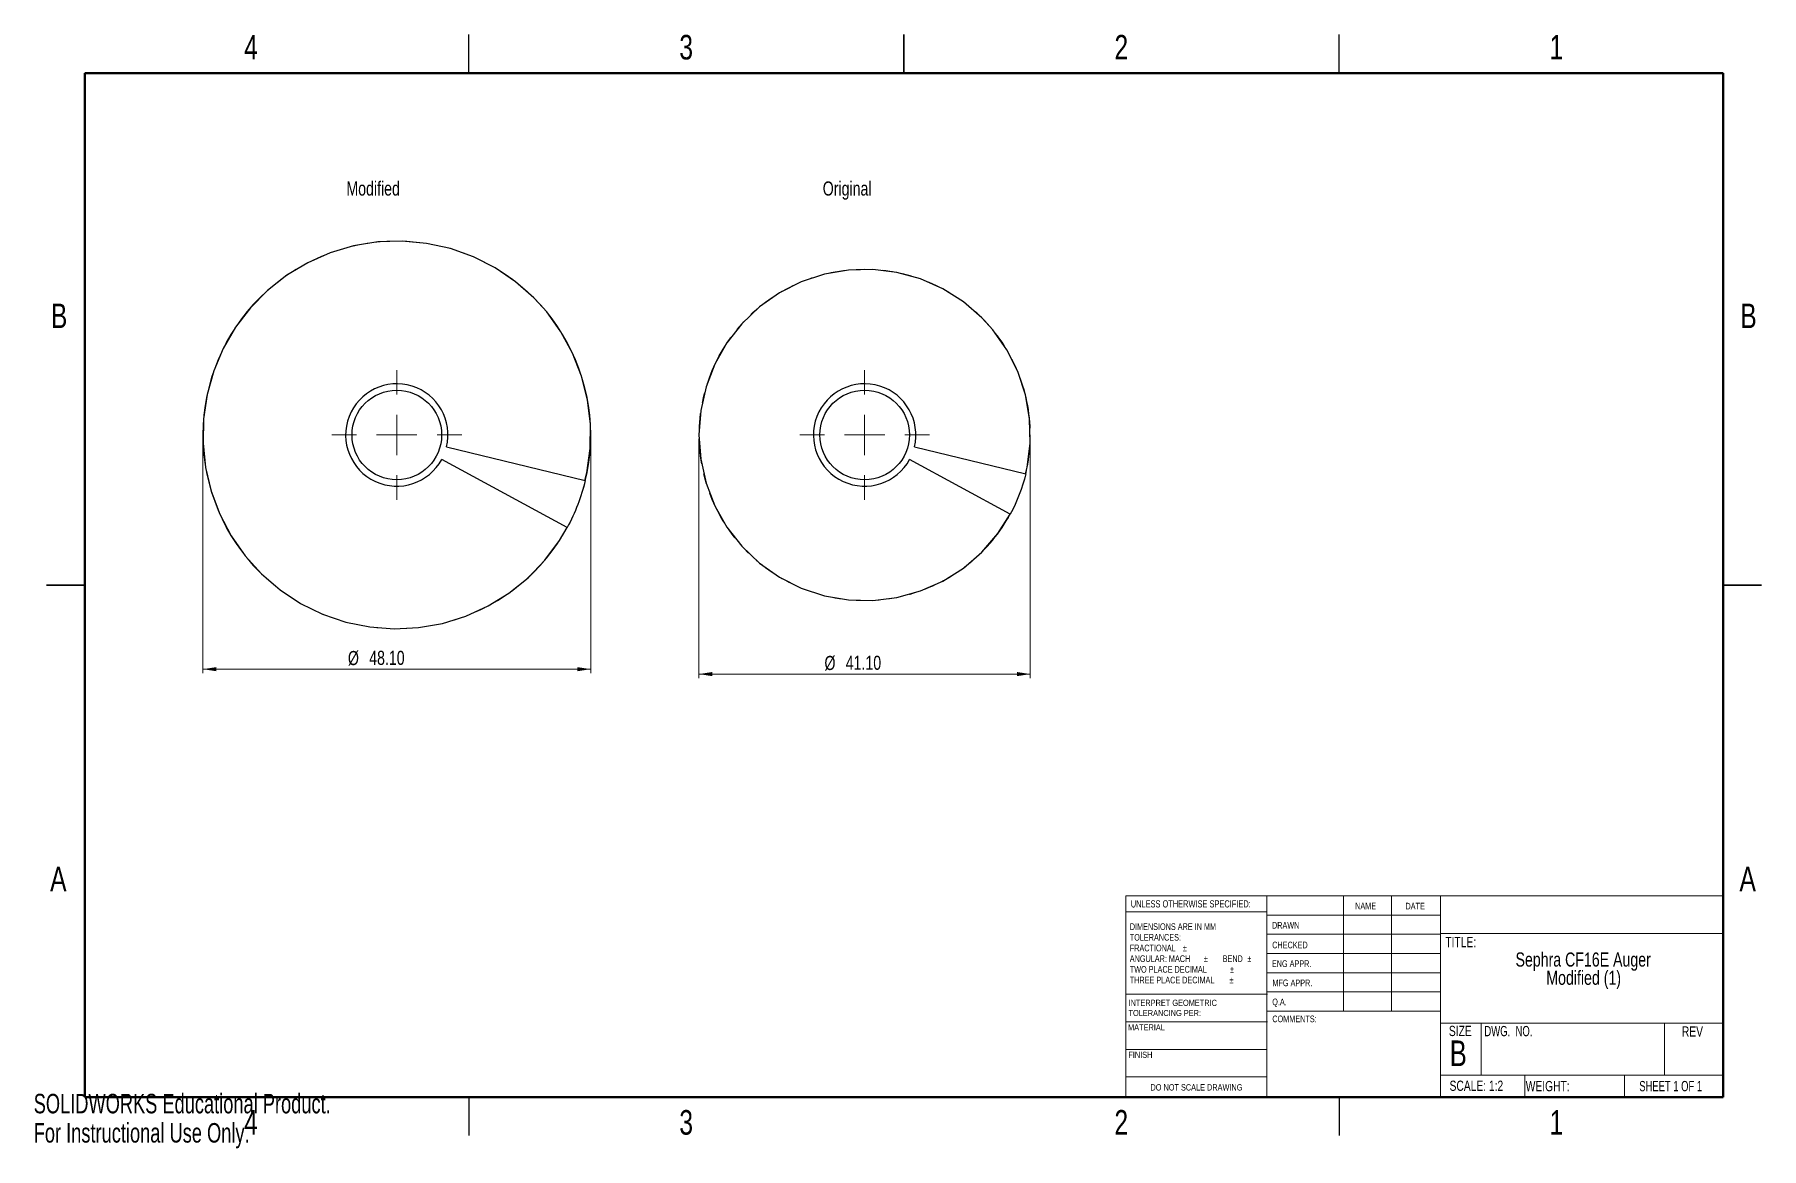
# Model space of a CAD drawing. Header units: millimetres. Extents: x 0 to 429, y 0 to 276.
import ezdxf

# ---------------------------------------------------------------- set-up
doc = ezdxf.new("R2010")
doc.units = ezdxf.units.MM
doc.linetypes.add('CENTERX2', pattern=[20.32, 12.7, -2.54, 2.54, -2.54])
doc.styles.add('SLDTEXTSTYLE0', font='TXT', dxfattribs={"width": 0.75})
doc.styles.add('SLDTEXTSTYLE1', font='TXT', dxfattribs={"width": 0.6875})
doc.styles.add('SLDTEXTSTYLE2', font='TXT', dxfattribs={"width": 0.694444})
doc.styles.add('SLDTEXTSTYLE3', font='TXT', dxfattribs={"width": 0.7})
doc.dimstyles.new('SLDDIMSTYLE0', dxfattribs={"dimtxt": 3.5, "dimasz": 3.302, "dimexe": 0, "dimexo": 0.0625, "dimgap": 0.875, "dimtad": 1, "dimlfac": 0.5, "dimrnd": 1e-09, "dimzin": 4, "dimdsep": 46, "dimtxsty": 'SLDTEXTSTYLE0', "dimsah": 1, "dimcen": 0.09, "dimadec": 0, "dimazin": 1, "dimtfac": 1, "dimtofl": 0, "dimtmove": 0, "dimatfit": 3, "dimfxl": 0, "dimfrac": 2, "dimtolj": 1, "dimtzin": 12, "dimarcsym": 0})

# ---------------------------------------------------------------- blocks, each defined once
blk = doc.blocks.new('_D')
at = {"color": 7, "linetype": 'Continuous', "lineweight": 0}
for p, q in [((41.98, 175.93), (41.98, 117.83)), ((138.18, 175.93), (138.18, 117.83)), ((41.98, 118.83), (138.18, 118.83))]:
    blk.add_line(p, q, dxfattribs=at)
at = {"color": 7, "linetype": 'Continuous', "lineweight": 18}
for points in [[(41.98, 118.83), (45.28, 118.32), (45.28, 119.33)], [(138.18, 118.83), (134.88, 119.33), (134.88, 118.32)]]:
    blk.add_solid(points, dxfattribs=at)
at = {"color": 7, "linetype": 'Continuous', "lineweight": 18, "char_height": 3.5, "attachment_point": 1, "style": 'SLDTEXTSTYLE0'}
for s, insert in [('%%c', (77.95, 123.34)), ('48.10', (83.23, 123.39))]:
    blk.add_mtext(s, dxfattribs=dict(at, insert=insert))
blk = doc.blocks.new('SW_CENTERMARKSYMBOL_0')
at = {"color": 0, "linetype": 'Continuous', "lineweight": 18}
for p, q in [((0, 10), (0, 16.1125)), ((0, 0), (0, 5)), ((-10, 0), (-16.1125, 0)), ((0, 0), (-5, 0)), ((0, 0), (0, -5)), ((0, 0), (5, 0)), ((10, 0), (16.1125, 0)), ((0, -10), (0, -16.1125))]:
    blk.add_line(p, q, dxfattribs=at)
blk = doc.blocks.new('_D_1')
at = {"color": 7, "linetype": 'Continuous', "lineweight": 0}
for p, q in [((165.04, 175.93), (165.04, 116.61)), ((247.24, 175.93), (247.24, 116.61)), ((165.04, 117.61), (247.24, 117.61))]:
    blk.add_line(p, q, dxfattribs=at)
at = {"color": 7, "linetype": 'Continuous', "lineweight": 18}
for points in [[(165.04, 117.61), (168.34, 117.1), (168.34, 118.12)], [(247.24, 117.61), (243.94, 118.12), (243.94, 117.1)]]:
    blk.add_solid(points, dxfattribs=at)
at = {"color": 7, "linetype": 'Continuous', "lineweight": 18, "char_height": 3.5, "attachment_point": 1, "style": 'SLDTEXTSTYLE0'}
for s, insert in [('%%c', (196.17, 122.12)), ('41.10', (201.45, 122.17))]:
    blk.add_mtext(s, dxfattribs=dict(at, insert=insert))
blk = doc.blocks.new('SW_CENTERMARKSYMBOL_1')
at = {"color": 0, "linetype": 'Continuous', "lineweight": 18}
for p, q in [((0, 10), (0, 16.1125)), ((0, 0), (0, 5)), ((-10, 0), (-16.1125, 0)), ((0, 0), (-5, 0)), ((0, 0), (0, -5)), ((0, 0), (5, 0)), ((10, 0), (16.1125, 0)), ((0, -10), (0, -16.1125))]:
    blk.add_line(p, q, dxfattribs=at)

msp = doc.modelspace()

# ---------------------------------------------------------------- linework, layer by layer
at = {"color": 7, "linetype": 'Continuous', "lineweight": 25}
for p, q in [((107.95, 266.7), (107.95, 276.225)), ((215.9, 276.225), (215.9, 266.7)), ((215.9, 266.7), (215.9, 276.225)), ((323.85, 266.7), (323.85, 276.225)), ((102.425, 173.949), (136.839, 165.653)), ((218.487, 173.949), (246.096, 167.293)), ((132.329, 153.934), (101.234, 170.855)), ((242.242, 157.28), (217.296, 170.855)), ((3.175, 139.7), (12.7, 139.7)), ((12.7, 139.7), (3.175, 139.7)), ((428.625, 139.7), (419.1, 139.7)), ((419.1, 139.7), (428.625, 139.7)), ((107.95, 12.7), (107.95, 3.175)), ((323.85, 12.7), (323.85, 3.175))]:
    msp.add_line(p, q, dxfattribs=at)
at = {"color": 7, "linetype": 'Continuous', "lineweight": 50}
for p, q in [((12.7, 12.7), (12.7, 266.7)), ((12.7, 266.7), (419.1, 266.7)), ((419.1, 266.7), (419.1, 12.7)), ((419.1, 12.7), (12.7, 12.7))]:
    msp.add_line(p, q, dxfattribs=at)
at = {"color": 7, "linetype": 'Continuous', "lineweight": 18}
for p, q in [((270.974, 12.7), (270.974, 62.594)), ((270.974, 62.594), (419.1, 62.594)), ((305.948, 62.594), (305.948, 12.7)), ((324.96, 62.594), (324.96, 34.019)), ((336.861, 62.594), (336.861, 34.019)), ((349.029, 62.594), (349.029, 12.7)), ((305.948, 58.674), (270.974, 58.674)), ((305.948, 57.832), (349.029, 57.832)), ((305.948, 53.069), (349.029, 53.069)), ((349.029, 53.269), (419.1, 53.269)), ((305.948, 48.307), (349.029, 48.307)), ((349.029, 43.544), (305.948, 43.544)), ((349.029, 38.782), (305.948, 38.782)), ((270.974, 38.195), (306.063, 38.195)), ((270.974, 31.337), (306.063, 31.337)), ((349.029, 34.019), (306.063, 34.019)), ((349.029, 30.985), (419.1, 30.985)), ((359.075, 30.985), (359.075, 18.107)), ((404.573, 30.985), (404.573, 18.107)), ((270.974, 24.479), (305.948, 24.479)), ((270.974, 17.685), (305.948, 17.685)), ((349.029, 18.107), (419.1, 18.107)), ((369.936, 18.107), (369.936, 12.7)), ((394.623, 18.107), (394.623, 12.7))]:
    msp.add_line(p, q, dxfattribs=at)
at = {"color": 7, "linetype": 'Continuous', "lineweight": 25, "flags": 128}
for points in [[(136.759, 165.672), (137.254, 167.538), (138.061, 173.559), (138.104, 179.619), (137.381, 185.65), (135.909, 191.529), (133.703, 197.188), (130.808, 202.514), (127.26, 207.441), (124.091, 210.937), (119.539, 214.948), (114.517, 218.355), (109.108, 221.101), (103.393, 223.146), (97.472, 224.454), (91.425, 225.007), (85.367, 224.794), (79.373, 223.819), (73.56, 222.1), (67.999, 219.658), (62.8, 216.542), (58.025, 212.789), (53.77, 208.473), (50.084, 203.646), (47.041, 198.404), (44.677, 192.809), (43.04, 186.973), (42.149, 180.966), (42.022, 174.906), (42.659, 168.866), (44.049, 162.966), (46.175, 157.278), (48.996, 151.911), (52.474, 146.935), (56.546, 142.441), (61.156, 138.493), (66.224, 135.158), (71.672, 132.487), (77.413, 130.523), (83.355, 129.298), (89.406, 128.83), (95.463, 129.128), (101.441, 130.187), (107.231, 131.988), (112.756, 134.507), (117.911, 137.696), (122.633, 141.515), (126.827, 145.891), (130.446, 150.769), (132.329, 153.934), (132.329, 153.934)], [(246.011, 167.314), (246.451, 168.905), (247.192, 174.912), (247.043, 180.952), (246.009, 186.914), (244.112, 192.654), (241.394, 198.054), (237.911, 203), (235.203, 205.988), (230.624, 209.938), (225.518, 213.171), (219.985, 215.624), (214.162, 217.235), (208.155, 217.976), (202.114, 217.828), (196.153, 216.793), (190.413, 214.897), (185.013, 212.179), (180.066, 208.695), (175.69, 204.529), (171.966, 199.757), (168.988, 194.5), (166.81, 188.854), (165.486, 182.957), (165.041, 176.926), (165.486, 170.894), (166.81, 164.997), (168.988, 159.351), (171.966, 154.094), (175.69, 149.322), (180.066, 145.156), (185.013, 141.672), (190.413, 138.954), (196.153, 137.058), (202.114, 136.023), (208.155, 135.875), (214.162, 136.616), (219.985, 138.227), (225.518, 140.68), (230.624, 143.913), (235.203, 147.863), (239.153, 152.443), (242.242, 157.28), (242.242, 157.28)]]:
    msp.add_lwpolyline(points, dxfattribs=at)
at = {"color": 7, "linetype": 'Continuous', "lineweight": 18}
msp.add_circle((90.079, 176.926), 48.1, dxfattribs=at)
at = {"color": 7, "linetype": 'CENTERX2', "lineweight": 18}
msp.add_circle((206.141, 176.926), 41.1, dxfattribs=at)
at = {"color": 7, "linetype": 'Continuous', "lineweight": 25}
for centre in [(90.079, 176.926), (206.141, 176.926)]:
    msp.add_circle(centre, 11.113, dxfattribs=at)
for centre in [(90.079, 176.926), (206.141, 176.926)]:
    msp.add_arc(centre, 12.7, 346.44603, 331.44603, dxfattribs=at)
msp.add_open_spline([(246.096, 167.293), (245.255, 163.804), (243.957, 160.433), (242.242, 157.28)], degree=3, dxfattribs=at)
msp.add_open_spline([(136.839, 165.653), (136.347, 163.611), (135.722, 161.603), (134.212, 157.683), (133.333, 155.78), (132.329, 153.934)], degree=3, knots=[0, 0, 0, 0, 0.5, 0.5, 1, 1, 1, 1], dxfattribs=at)

# ---------------------------------------------------------------- block references
at = {"color": 7, "linetype": 'Continuous', "lineweight": 0}
for name, p in [('SW_CENTERMARKSYMBOL_0', (90.079, 176.926)), ('SW_CENTERMARKSYMBOL_1', (206.141, 176.926))]:
    msp.add_blockref(name, p, dxfattribs=at)

# ---------------------------------------------------------------- texts
for s, insert, char_height, attachment_point, style in [('4', (53.914, 276.164), 6.096, 2, 'SLDTEXTSTYLE0'), ('3', (161.864, 276.164), 6.096, 2, 'SLDTEXTSTYLE0'), ('2', (269.814, 276.164), 6.096, 2, 'SLDTEXTSTYLE0'), ('1', (377.764, 276.164), 6.096, 2, 'SLDTEXTSTYLE0'), ('Modified', (77.573, 239.814), 3.5, 1, 'SLDTEXTSTYLE0'), ('Original', (195.744, 239.814), 3.5, 1, 'SLDTEXTSTYLE0'), ('B', (6.303, 209.526), 6.096, 2, 'SLDTEXTSTYLE0'), ('B', (425.403, 209.526), 6.096, 2, 'SLDTEXTSTYLE0'), ('A', (6.107, 69.826), 6.096, 2, 'SLDTEXTSTYLE0'), ('A', (425.207, 69.826), 6.096, 2, 'SLDTEXTSTYLE0'), ('UNLESS OTHERWISE SPECIFIED:', (272.158, 61.499), 1.778, 1, 'SLDTEXTSTYLE0'), ('NAME', (327.824, 60.923), 1.651, 1, 'SLDTEXTSTYLE0'), ('DATE', (340.315, 60.879), 1.651, 1, 'SLDTEXTSTYLE0'), ('DIMENSIONS ARE IN MM', (271.917, 55.794), 1.651, 1, 'SLDTEXTSTYLE0'), ('DRAWN', (307.197, 56.123), 1.651, 1, 'SLDTEXTSTYLE0'), ('TOLERANCES:', (271.917, 53.143), 1.651, 1, 'SLDTEXTSTYLE0'), ('TITLE:', (350.193, 52.393), 2.54, 1, 'SLDTEXTSTYLE0'), ('ANGULAR: MACH', (271.917, 47.841), 1.651, 1, 'SLDTEXTSTYLE0'), ('FRACTIONAL', (271.917, 50.492), 1.651, 1, 'SLDTEXTSTYLE0'), ('%%p', (285.064, 50.492), 1.651, 1, 'SLDTEXTSTYLE0'), ('%%p', (290.291, 47.841), 1.651, 1, 'SLDTEXTSTYLE0'), ('BEND', (294.959, 47.841), 1.651, 1, 'SLDTEXTSTYLE0'), ('%%p', (301.073, 47.841), 1.651, 1, 'SLDTEXTSTYLE0'), ('CHECKED', (307.251, 51.237), 1.651, 1, 'SLDTEXTSTYLE0'), ('Sephra CF16E Auger', (384.392, 48.555), 3.5, 2, 'SLDTEXTSTYLE0'), ('TWO PLACE DECIMAL', (271.917, 45.19), 1.651, 1, 'SLDTEXTSTYLE0'), ('%%p', (296.795, 45.19), 1.651, 1, 'SLDTEXTSTYLE0'), ('ENG APPR.', (307.177, 46.601), 1.651, 1, 'SLDTEXTSTYLE0'), ('Modified (1)', (384.517, 44.03), 3.5, 2, 'SLDTEXTSTYLE0'), ('THREE PLACE DECIMAL', (271.917, 42.539), 1.651, 1, 'SLDTEXTSTYLE0'), ('%%p', (296.652, 42.539), 1.651, 1, 'SLDTEXTSTYLE0'), ('MFG APPR.', (307.303, 41.845), 1.651, 1, 'SLDTEXTSTYLE0'), ('TOLERANCING PER:', (271.609, 34.304), 1.524, 1, 'SLDTEXTSTYLE0'), ('INTERPRET GEOMETRIC', (271.609, 36.828), 1.524, 1, 'SLDTEXTSTYLE0'), ('Q.A.', (307.262, 37.123), 1.651, 1, 'SLDTEXTSTYLE0'), ('MATERIAL', (271.48, 30.753), 1.524, 1, 'SLDTEXTSTYLE0'), ('COMMENTS:', (307.284, 32.909), 1.651, 1, 'SLDTEXTSTYLE0'), ('SIZE', (351.08, 30.358), 2.54, 1, 'SLDTEXTSTYLE0'), ('DWG.  NO.', (359.881, 30.323), 2.54, 1, 'SLDTEXTSTYLE2'), ('REV', (408.885, 30.223), 2.54, 1, 'SLDTEXTSTYLE0'), ('B', (351.28, 26.724), 6.35, 1, 'SLDTEXTSTYLE0'), ('FINISH', (271.55, 23.938), 1.524, 1, 'SLDTEXTSTYLE0'), ('DO NOT SCALE DRAWING', (288.454, 15.895), 1.5875, 2, 'SLDTEXTSTYLE0'), ('SCALE: 1:2', (351.249, 16.765), 2.54, 1, 'SLDTEXTSTYLE0'), ('WEIGHT:', (370.14, 16.678), 2.54, 1, 'SLDTEXTSTYLE0'), ('SHEET 1 OF 1', (398.32, 16.678), 2.54, 1, 'SLDTEXTSTYLE1'), ('4', (53.914, 9.464), 6.096, 2, 'SLDTEXTSTYLE0'), ('3', (161.864, 9.464), 6.096, 2, 'SLDTEXTSTYLE0'), ('2', (269.814, 9.464), 6.096, 2, 'SLDTEXTSTYLE0'), ('1', (377.764, 9.464), 6.096, 2, 'SLDTEXTSTYLE0')]:
    msp.add_mtext(s, dxfattribs=dict(at, insert=insert, char_height=char_height, attachment_point=attachment_point, style=style))
at = {"color": 7, "linetype": 'Continuous', "char_height": 4.83362, "attachment_point": 1, "style": 'SLDTEXTSTYLE3'}
for s, insert in [('SOLIDWORKS Educational Product.', (0, 13.481)), ('For Instructional Use Only.', (0, 6.231))]:
    msp.add_mtext(s, dxfattribs=dict(at, insert=insert))

# ---------------------------------------------------------------- dimensions: what is measured, and where the dimension line sits
at = {"color": 7, "linetype": 'Continuous', "lineweight": 18}
for base, p1, p2, picture, middle in [((138.179, 118.826), (41.979, 176.926), (138.179, 176.926), '_D', (86.412, 118.826)), ((247.241, 117.61), (165.041, 176.926), (247.241, 176.926), '_D_1', (204.63, 117.61))]:
    dim = msp.add_linear_dim(base=base, p1=p1, p2=p2, text='%%c<>', dimstyle='SLDDIMSTYLE0', dxfattribs=at)
    dim.commit()
    dim.dimension.update_dxf_attribs({"geometry": picture, "text_midpoint": middle, "dimtype": 160})

doc.saveas('drawing.dxf')
